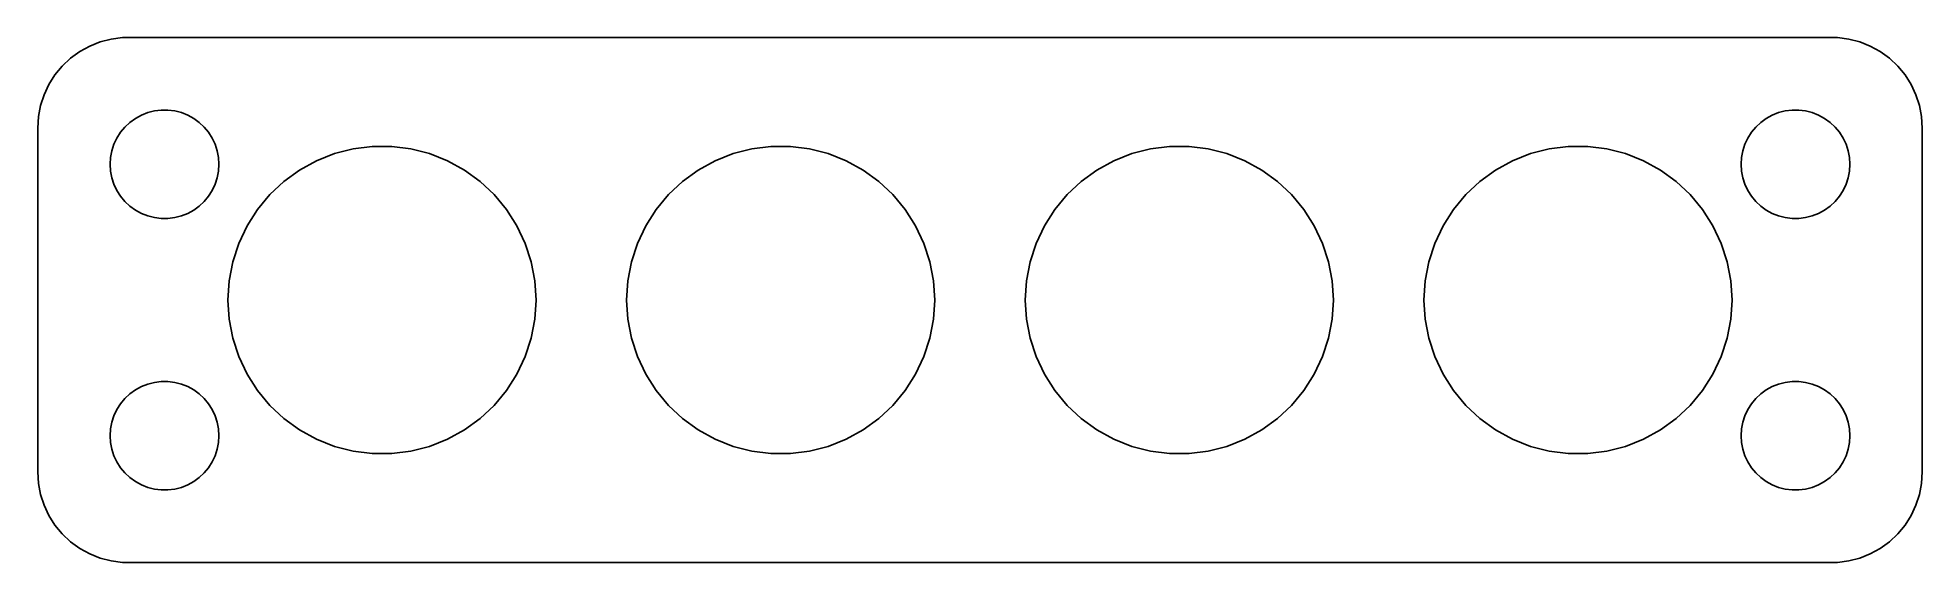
# Model space of a CAD drawing. Header units: metres. Extents: x -52 to 52, y 25 to 53.
import ezdxf

# ---------------------------------------------------------------- set-up
doc = ezdxf.new("R2010")
doc.units = ezdxf.units.M

msp = doc.modelspace()

# ---------------------------------------------------------------- linework, layer by layer
for p, q in [((-48.5451, 53.2553), (-49.1289, 53.0241)), ((-47.9369, 53.4114), (-48.5451, 53.2553)), ((-47.3139, 53.4901), (-47.9369, 53.4114)), ((47.3139, 53.4901), (-47.3139, 53.4901)), ((47.9369, 53.4114), (47.3139, 53.4901)), ((48.5451, 53.2553), (47.9369, 53.4114)), ((49.1289, 53.0241), (48.5451, 53.2553)), ((-50.1871, 52.3526), (-50.6448, 51.9227)), ((-49.6791, 52.7216), (-50.1871, 52.3526)), ((-49.1289, 53.0241), (-49.6791, 52.7216)), ((49.6791, 52.7216), (49.1289, 53.0241)), ((50.1871, 52.3526), (49.6791, 52.7216)), ((50.6448, 51.9227), (50.1871, 52.3526)), ((-51.0451, 51.4389), (-51.3815, 50.9088)), ((-50.6448, 51.9227), (-51.0451, 51.4389)), ((51.0451, 51.4389), (50.6448, 51.9227)), ((51.3815, 50.9088), (51.0451, 51.4389)), ((-51.6489, 50.3406), (-51.8429, 49.7434)), ((-51.3815, 50.9088), (-51.6489, 50.3406)), ((51.6489, 50.3406), (51.3815, 50.9088)), ((51.8429, 49.7434), (51.6489, 50.3406)), ((-51.9606, 49.1267), (-52, 48.5)), ((-51.8429, 49.7434), (-51.9606, 49.1267)), ((-46.9123, 48.8115), (-46.6075, 49.033)), ((-46.6075, 49.033), (-46.2773, 49.2145)), ((-46.2773, 49.2145), (-45.927, 49.3532)), ((-45.927, 49.3532), (-45.5621, 49.4469)), ((-45.5621, 49.4469), (-45.1884, 49.4941)), ((-45.1884, 49.4941), (-44.8116, 49.4941)), ((-44.8116, 49.4941), (-44.4379, 49.4469)), ((-44.4379, 49.4469), (-44.0729, 49.3532)), ((-44.0729, 49.3532), (-43.7227, 49.2145)), ((-43.7227, 49.2145), (-43.3925, 49.033)), ((-43.3925, 49.033), (-43.0877, 48.8115)), ((43.0877, 48.8115), (43.3925, 49.033)), ((43.3925, 49.033), (43.7227, 49.2145)), ((43.7227, 49.2145), (44.0729, 49.3532)), ((44.0729, 49.3532), (44.4379, 49.4469)), ((44.4379, 49.4469), (44.8116, 49.4941)), ((44.8116, 49.4941), (45.1884, 49.4941)), ((45.1884, 49.4941), (45.5621, 49.4469)), ((45.5621, 49.4469), (45.927, 49.3532)), ((45.927, 49.3532), (46.2773, 49.2145)), ((46.2773, 49.2145), (46.6075, 49.033)), ((46.6075, 49.033), (46.9123, 48.8115)), ((51.9606, 49.1267), (51.8429, 49.7434)), ((52, 48.5), (51.9606, 49.1267)), ((-52, 48.5), (-52, 29.5)), ((-47.7893, 47.6044), (-47.6289, 47.9453)), ((-47.6289, 47.9453), (-47.427, 48.2634)), ((-47.427, 48.2634), (-47.1869, 48.5536)), ((-47.1869, 48.5536), (-46.9123, 48.8115)), ((-43.0877, 48.8115), (-42.8131, 48.5536)), ((-42.8131, 48.5536), (-42.5729, 48.2634)), ((-42.5729, 48.2634), (-42.3711, 47.9453)), ((-42.3711, 47.9453), (-42.2107, 47.6044)), ((42.2107, 47.6044), (42.3711, 47.9453)), ((42.3711, 47.9453), (42.5729, 48.2634)), ((42.5729, 48.2634), (42.8131, 48.5536)), ((42.8131, 48.5536), (43.0877, 48.8115)), ((46.9123, 48.8115), (47.1869, 48.5536)), ((47.1869, 48.5536), (47.427, 48.2634)), ((47.427, 48.2634), (47.6289, 47.9453)), ((47.6289, 47.9453), (47.7893, 47.6044)), ((52, 29.5), (52, 48.5)), ((-48, 46.5), (-47.9763, 46.876)), ((-47.9763, 46.876), (-47.9057, 47.2461)), ((-47.9057, 47.2461), (-47.7893, 47.6044)), ((-42.2107, 47.6044), (-42.0942, 47.2461)), ((-42.0942, 47.2461), (-42.0237, 46.876)), ((-42.0237, 46.876), (-42, 46.5)), ((-36.6191, 46.691), (-35.6266, 47.084)), ((-35.6266, 47.084), (-34.5927, 47.3494)), ((-34.5927, 47.3494), (-33.5337, 47.4832)), ((-33.5337, 47.4832), (-32.4663, 47.4832)), ((-32.4663, 47.4832), (-31.4073, 47.3494)), ((-31.4073, 47.3494), (-30.3734, 47.084)), ((-30.3734, 47.084), (-29.3809, 46.691)), ((-14.6191, 46.691), (-13.6266, 47.084)), ((-13.6266, 47.084), (-12.5927, 47.3494)), ((-12.5927, 47.3494), (-11.5337, 47.4832)), ((-11.5337, 47.4832), (-10.4663, 47.4832)), ((-10.4663, 47.4832), (-9.40726, 47.3494)), ((-9.40726, 47.3494), (-8.37335, 47.084)), ((-8.37335, 47.084), (-7.38087, 46.691)), ((7.38087, 46.691), (8.37335, 47.084)), ((8.37335, 47.084), (9.40726, 47.3494)), ((9.40726, 47.3494), (10.4663, 47.4832)), ((10.4663, 47.4832), (11.5337, 47.4832)), ((11.5337, 47.4832), (12.5927, 47.3494)), ((12.5927, 47.3494), (13.6266, 47.084)), ((13.6266, 47.084), (14.6191, 46.691)), ((29.3809, 46.691), (30.3734, 47.084)), ((30.3734, 47.084), (31.4073, 47.3494)), ((31.4073, 47.3494), (32.4663, 47.4832)), ((32.4663, 47.4832), (33.5337, 47.4832)), ((33.5337, 47.4832), (34.5927, 47.3494)), ((34.5927, 47.3494), (35.6266, 47.084)), ((35.6266, 47.084), (36.6191, 46.691)), ((42, 46.5), (42.0237, 46.876)), ((42.0237, 46.876), (42.0942, 47.2461)), ((42.0942, 47.2461), (42.2107, 47.6044)), ((47.7893, 47.6044), (47.9057, 47.2461)), ((47.9057, 47.2461), (47.9763, 46.876)), ((47.9763, 46.876), (48, 46.5)), ((-47.9763, 46.124), (-48, 46.5)), ((-47.9057, 45.7539), (-47.9763, 46.124)), ((-42.0237, 46.124), (-42.0942, 45.7539)), ((-42, 46.5), (-42.0237, 46.124)), ((-38.4181, 45.5494), (-37.5545, 46.1768)), ((-37.5545, 46.1768), (-36.6191, 46.691)), ((-29.3809, 46.691), (-28.4455, 46.1768)), ((-28.4455, 46.1768), (-27.5819, 45.5494)), ((-16.4181, 45.5494), (-15.5545, 46.1768)), ((-15.5545, 46.1768), (-14.6191, 46.691)), ((-7.38087, 46.691), (-6.44547, 46.1768)), ((-6.44547, 46.1768), (-5.58189, 45.5494)), ((5.58189, 45.5494), (6.44547, 46.1768)), ((6.44547, 46.1768), (7.38087, 46.691)), ((14.6191, 46.691), (15.5545, 46.1768)), ((15.5545, 46.1768), (16.4181, 45.5494)), ((27.5819, 45.5494), (28.4455, 46.1768)), ((28.4455, 46.1768), (29.3809, 46.691)), ((36.6191, 46.691), (37.5545, 46.1768)), ((37.5545, 46.1768), (38.4181, 45.5494)), ((42.0237, 46.124), (42, 46.5)), ((42.0942, 45.7539), (42.0237, 46.124)), ((47.9763, 46.124), (47.9057, 45.7539)), ((48, 46.5), (47.9763, 46.124)), ((-47.7893, 45.3956), (-47.9057, 45.7539)), ((-47.6289, 45.0547), (-47.7893, 45.3956)), ((-47.427, 44.7366), (-47.6289, 45.0547)), ((-47.1869, 44.4464), (-47.427, 44.7366)), ((-42.5729, 44.7366), (-42.8131, 44.4464)), ((-42.3711, 45.0547), (-42.5729, 44.7366)), ((-42.2107, 45.3956), (-42.3711, 45.0547)), ((-42.0942, 45.7539), (-42.2107, 45.3956)), ((-39.8766, 43.9962), (-39.1962, 44.8186)), ((-39.1962, 44.8186), (-38.4181, 45.5494)), ((-27.5819, 45.5494), (-26.8038, 44.8186)), ((-26.8038, 44.8186), (-26.1234, 43.9962)), ((-17.8766, 43.9962), (-17.1962, 44.8186)), ((-17.1962, 44.8186), (-16.4181, 45.5494)), ((-5.58189, 45.5494), (-4.80376, 44.8186)), ((-4.80376, 44.8186), (-4.12335, 43.9962)), ((4.12335, 43.9962), (4.80376, 44.8186)), ((4.80376, 44.8186), (5.58189, 45.5494)), ((16.4181, 45.5494), (17.1962, 44.8186)), ((17.1962, 44.8186), (17.8766, 43.9962)), ((26.1234, 43.9962), (26.8038, 44.8186)), ((26.8038, 44.8186), (27.5819, 45.5494)), ((38.4181, 45.5494), (39.1962, 44.8186)), ((39.1962, 44.8186), (39.8766, 43.9962)), ((42.2107, 45.3956), (42.0942, 45.7539)), ((42.3711, 45.0547), (42.2107, 45.3956)), ((42.5729, 44.7366), (42.3711, 45.0547)), ((42.8131, 44.4464), (42.5729, 44.7366)), ((47.427, 44.7366), (47.1869, 44.4464)), ((47.6289, 45.0547), (47.427, 44.7366)), ((47.7893, 45.3956), (47.6289, 45.0547)), ((47.9057, 45.7539), (47.7893, 45.3956)), ((-46.9123, 44.1884), (-47.1869, 44.4464)), ((-46.6075, 43.967), (-46.9123, 44.1884)), ((-46.2773, 43.7855), (-46.6075, 43.967)), ((-45.927, 43.6468), (-46.2773, 43.7855)), ((-43.7227, 43.7855), (-44.0729, 43.6468)), ((-43.3925, 43.967), (-43.7227, 43.7855)), ((-43.0877, 44.1884), (-43.3925, 43.967)), ((-42.8131, 44.4464), (-43.0877, 44.1884)), ((-40.4486, 43.0949), (-39.8766, 43.9962)), ((-26.1234, 43.9962), (-25.5514, 43.0949)), ((-18.4486, 43.0949), (-17.8766, 43.9962)), ((-4.12335, 43.9962), (-3.55139, 43.0949)), ((3.55139, 43.0949), (4.12335, 43.9962)), ((17.8766, 43.9962), (18.4486, 43.0949)), ((25.5514, 43.0949), (26.1234, 43.9962)), ((39.8766, 43.9962), (40.4486, 43.0949)), ((43.0877, 44.1884), (42.8131, 44.4464)), ((43.3925, 43.967), (43.0877, 44.1884)), ((43.7227, 43.7855), (43.3925, 43.967)), ((44.0729, 43.6468), (43.7227, 43.7855)), ((46.2773, 43.7855), (45.927, 43.6468)), ((46.6075, 43.967), (46.2773, 43.7855)), ((46.9123, 44.1884), (46.6075, 43.967)), ((47.1869, 44.4464), (46.9123, 44.1884)), ((-45.5621, 43.5531), (-45.927, 43.6468)), ((-45.1884, 43.5059), (-45.5621, 43.5531)), ((-44.8116, 43.5059), (-45.1884, 43.5059)), ((-44.4379, 43.5531), (-44.8116, 43.5059)), ((-44.0729, 43.6468), (-44.4379, 43.5531)), ((-40.9031, 42.129), (-40.4486, 43.0949)), ((-25.5514, 43.0949), (-25.0969, 42.129)), ((-18.9031, 42.129), (-18.4486, 43.0949)), ((-3.55139, 43.0949), (-3.09689, 42.129)), ((3.09689, 42.129), (3.55139, 43.0949)), ((18.4486, 43.0949), (18.9031, 42.129)), ((25.0969, 42.129), (25.5514, 43.0949)), ((40.4486, 43.0949), (40.9031, 42.129)), ((44.4379, 43.5531), (44.0729, 43.6468)), ((44.8116, 43.5059), (44.4379, 43.5531)), ((45.1884, 43.5059), (44.8116, 43.5059)), ((45.5621, 43.5531), (45.1884, 43.5059)), ((45.927, 43.6468), (45.5621, 43.5531)), ((-41.233, 41.1139), (-40.9031, 42.129)), ((-25.0969, 42.129), (-24.767, 41.1139)), ((-19.233, 41.1139), (-18.9031, 42.129)), ((-3.09689, 42.129), (-2.76703, 41.1139)), ((2.76703, 41.1139), (3.09689, 42.129)), ((18.9031, 42.129), (19.233, 41.1139)), ((24.767, 41.1139), (25.0969, 42.129)), ((40.9031, 42.129), (41.233, 41.1139)), ((-41.433, 40.0653), (-41.233, 41.1139)), ((-24.767, 41.1139), (-24.567, 40.0653)), ((-19.433, 40.0653), (-19.233, 41.1139)), ((-2.76703, 41.1139), (-2.56702, 40.0653)), ((2.56702, 40.0653), (2.76703, 41.1139)), ((19.233, 41.1139), (19.433, 40.0653)), ((24.567, 40.0653), (24.767, 41.1139)), ((41.233, 41.1139), (41.433, 40.0653)), ((-41.5, 39), (-41.433, 40.0653)), ((-24.567, 40.0653), (-24.5, 39)), ((-19.5, 39), (-19.433, 40.0653)), ((-2.56702, 40.0653), (-2.5, 39)), ((2.5, 39), (2.56702, 40.0653)), ((19.433, 40.0653), (19.5, 39)), ((24.5, 39), (24.567, 40.0653)), ((41.433, 40.0653), (41.5, 39)), ((-41.433, 37.9347), (-41.5, 39)), ((-24.5, 39), (-24.567, 37.9347)), ((-19.433, 37.9347), (-19.5, 39)), ((-2.5, 39), (-2.56702, 37.9347)), ((2.56702, 37.9347), (2.5, 39)), ((19.5, 39), (19.433, 37.9347)), ((24.567, 37.9347), (24.5, 39)), ((41.5, 39), (41.433, 37.9347)), ((-41.233, 36.8861), (-41.433, 37.9347)), ((-24.567, 37.9347), (-24.767, 36.8861)), ((-19.233, 36.8861), (-19.433, 37.9347)), ((-2.56702, 37.9347), (-2.76703, 36.8861)), ((2.76703, 36.8861), (2.56702, 37.9347)), ((19.433, 37.9347), (19.233, 36.8861)), ((24.767, 36.8861), (24.567, 37.9347)), ((41.433, 37.9347), (41.233, 36.8861)), ((-40.9031, 35.871), (-41.233, 36.8861)), ((-24.767, 36.8861), (-25.0969, 35.871)), ((-18.9031, 35.871), (-19.233, 36.8861)), ((-2.76703, 36.8861), (-3.09689, 35.871)), ((3.09689, 35.871), (2.76703, 36.8861)), ((19.233, 36.8861), (18.9031, 35.871)), ((25.0969, 35.871), (24.767, 36.8861)), ((41.233, 36.8861), (40.9031, 35.871)), ((-40.4486, 34.9051), (-40.9031, 35.871)), ((-25.0969, 35.871), (-25.5514, 34.9051)), ((-18.4486, 34.9051), (-18.9031, 35.871)), ((-3.09689, 35.871), (-3.55139, 34.9051)), ((3.55139, 34.9051), (3.09689, 35.871)), ((18.9031, 35.871), (18.4486, 34.9051)), ((25.5514, 34.9051), (25.0969, 35.871)), ((40.9031, 35.871), (40.4486, 34.9051)), ((-46.2773, 34.2145), (-45.927, 34.3532)), ((-45.927, 34.3532), (-45.5621, 34.4469)), ((-45.5621, 34.4469), (-45.1884, 34.4941)), ((-45.1884, 34.4941), (-44.8116, 34.4941)), ((-44.8116, 34.4941), (-44.4379, 34.4469)), ((-44.4379, 34.4469), (-44.0729, 34.3532)), ((-44.0729, 34.3532), (-43.7227, 34.2145)), ((-39.8766, 34.0038), (-40.4486, 34.9051)), ((-25.5514, 34.9051), (-26.1234, 34.0038)), ((-17.8766, 34.0038), (-18.4486, 34.9051)), ((-3.55139, 34.9051), (-4.12335, 34.0038)), ((4.12335, 34.0038), (3.55139, 34.9051)), ((18.4486, 34.9051), (17.8766, 34.0038)), ((26.1234, 34.0038), (25.5514, 34.9051)), ((40.4486, 34.9051), (39.8766, 34.0038)), ((43.7227, 34.2145), (44.0729, 34.3532)), ((44.0729, 34.3532), (44.4379, 34.4469)), ((44.4379, 34.4469), (44.8116, 34.4941)), ((44.8116, 34.4941), (45.1884, 34.4941)), ((45.1884, 34.4941), (45.5621, 34.4469)), ((45.5621, 34.4469), (45.927, 34.3532)), ((45.927, 34.3532), (46.2773, 34.2145)), ((-47.427, 33.2634), (-47.1869, 33.5536)), ((-47.1869, 33.5536), (-46.9123, 33.8116)), ((-46.9123, 33.8116), (-46.6075, 34.033)), ((-46.6075, 34.033), (-46.2773, 34.2145)), ((-43.7227, 34.2145), (-43.3925, 34.033)), ((-43.3925, 34.033), (-43.0877, 33.8116)), ((-43.0877, 33.8116), (-42.8131, 33.5536)), ((-42.8131, 33.5536), (-42.5729, 33.2634)), ((-39.1962, 33.1814), (-39.8766, 34.0038)), ((-26.1234, 34.0038), (-26.8038, 33.1814)), ((-17.1962, 33.1814), (-17.8766, 34.0038)), ((-4.12335, 34.0038), (-4.80376, 33.1814)), ((4.80376, 33.1814), (4.12335, 34.0038)), ((17.8766, 34.0038), (17.1962, 33.1814)), ((26.8038, 33.1814), (26.1234, 34.0038)), ((39.8766, 34.0038), (39.1962, 33.1814)), ((42.5729, 33.2634), (42.8131, 33.5536)), ((42.8131, 33.5536), (43.0877, 33.8116)), ((43.0877, 33.8116), (43.3925, 34.033)), ((43.3925, 34.033), (43.7227, 34.2145)), ((46.2773, 34.2145), (46.6075, 34.033)), ((46.6075, 34.033), (46.9123, 33.8116)), ((46.9123, 33.8116), (47.1869, 33.5536)), ((47.1869, 33.5536), (47.427, 33.2634)), ((-47.9763, 31.876), (-47.9057, 32.2461)), ((-47.9057, 32.2461), (-47.7893, 32.6044)), ((-47.7893, 32.6044), (-47.6289, 32.9453)), ((-47.6289, 32.9453), (-47.427, 33.2634)), ((-42.5729, 33.2634), (-42.3711, 32.9453)), ((-42.3711, 32.9453), (-42.2107, 32.6044)), ((-42.2107, 32.6044), (-42.0942, 32.2461)), ((-42.0942, 32.2461), (-42.0237, 31.876)), ((-38.4181, 32.4506), (-39.1962, 33.1814)), ((-37.5545, 31.8232), (-38.4181, 32.4506)), ((-27.5819, 32.4506), (-28.4455, 31.8232)), ((-26.8038, 33.1814), (-27.5819, 32.4506)), ((-16.4181, 32.4506), (-17.1962, 33.1814)), ((-15.5545, 31.8232), (-16.4181, 32.4506)), ((-5.58189, 32.4506), (-6.44547, 31.8232)), ((-4.80376, 33.1814), (-5.58189, 32.4506)), ((5.58189, 32.4506), (4.80376, 33.1814)), ((6.44547, 31.8232), (5.58189, 32.4506)), ((16.4181, 32.4506), (15.5545, 31.8232)), ((17.1962, 33.1814), (16.4181, 32.4506)), ((27.5819, 32.4506), (26.8038, 33.1814)), ((28.4455, 31.8232), (27.5819, 32.4506)), ((38.4181, 32.4506), (37.5545, 31.8232)), ((39.1962, 33.1814), (38.4181, 32.4506)), ((42.0237, 31.876), (42.0942, 32.2461)), ((42.0942, 32.2461), (42.2107, 32.6044)), ((42.2107, 32.6044), (42.3711, 32.9453)), ((42.3711, 32.9453), (42.5729, 33.2634)), ((47.427, 33.2634), (47.6289, 32.9453)), ((47.6289, 32.9453), (47.7893, 32.6044)), ((47.7893, 32.6044), (47.9057, 32.2461)), ((47.9057, 32.2461), (47.9763, 31.876)), ((-48, 31.5), (-47.9763, 31.876)), ((-47.9763, 31.124), (-48, 31.5)), ((-42.0237, 31.876), (-42, 31.5)), ((-42, 31.5), (-42.0237, 31.124)), ((-36.6191, 31.309), (-37.5545, 31.8232)), ((-35.6266, 30.916), (-36.6191, 31.309)), ((-29.3809, 31.309), (-30.3734, 30.916)), ((-28.4455, 31.8232), (-29.3809, 31.309)), ((-14.6191, 31.309), (-15.5545, 31.8232)), ((-13.6266, 30.916), (-14.6191, 31.309)), ((-7.38087, 31.309), (-8.37335, 30.916)), ((-6.44547, 31.8232), (-7.38087, 31.309)), ((7.38087, 31.309), (6.44547, 31.8232)), ((8.37335, 30.916), (7.38087, 31.309)), ((14.6191, 31.309), (13.6266, 30.916)), ((15.5545, 31.8232), (14.6191, 31.309)), ((29.3809, 31.309), (28.4455, 31.8232)), ((30.3734, 30.916), (29.3809, 31.309)), ((36.6191, 31.309), (35.6266, 30.916)), ((37.5545, 31.8232), (36.6191, 31.309)), ((42, 31.5), (42.0237, 31.876)), ((42.0237, 31.124), (42, 31.5)), ((47.9763, 31.876), (48, 31.5)), ((48, 31.5), (47.9763, 31.124)), ((-47.9057, 30.7539), (-47.9763, 31.124)), ((-47.7893, 30.3956), (-47.9057, 30.7539)), ((-47.6289, 30.0547), (-47.7893, 30.3956)), ((-42.2107, 30.3956), (-42.3711, 30.0547)), ((-42.0942, 30.7539), (-42.2107, 30.3956)), ((-42.0237, 31.124), (-42.0942, 30.7539)), ((-34.5927, 30.6506), (-35.6266, 30.916)), ((-33.5337, 30.5168), (-34.5927, 30.6506)), ((-32.4663, 30.5168), (-33.5337, 30.5168)), ((-31.4073, 30.6506), (-32.4663, 30.5168)), ((-30.3734, 30.916), (-31.4073, 30.6506)), ((-12.5927, 30.6506), (-13.6266, 30.916)), ((-11.5337, 30.5168), (-12.5927, 30.6506)), ((-10.4663, 30.5168), (-11.5337, 30.5168)), ((-9.40726, 30.6506), (-10.4663, 30.5168)), ((-8.37335, 30.916), (-9.40726, 30.6506)), ((9.40726, 30.6506), (8.37335, 30.916)), ((10.4663, 30.5168), (9.40726, 30.6506)), ((11.5337, 30.5168), (10.4663, 30.5168)), ((12.5927, 30.6506), (11.5337, 30.5168)), ((13.6266, 30.916), (12.5927, 30.6506)), ((31.4073, 30.6506), (30.3734, 30.916)), ((32.4663, 30.5168), (31.4073, 30.6506)), ((33.5337, 30.5168), (32.4663, 30.5168)), ((34.5927, 30.6506), (33.5337, 30.5168)), ((35.6266, 30.916), (34.5927, 30.6506)), ((42.0942, 30.7539), (42.0237, 31.124)), ((42.2107, 30.3956), (42.0942, 30.7539)), ((42.3711, 30.0547), (42.2107, 30.3956)), ((47.7893, 30.3956), (47.6289, 30.0547)), ((47.9057, 30.7539), (47.7893, 30.3956)), ((47.9763, 31.124), (47.9057, 30.7539)), ((-52, 29.5), (-51.9606, 28.8733)), ((-47.427, 29.7366), (-47.6289, 30.0547)), ((-47.1869, 29.4464), (-47.427, 29.7366)), ((-46.9123, 29.1885), (-47.1869, 29.4464)), ((-46.6075, 28.967), (-46.9123, 29.1885)), ((-43.0877, 29.1885), (-43.3925, 28.967)), ((-42.8131, 29.4464), (-43.0877, 29.1885)), ((-42.5729, 29.7366), (-42.8131, 29.4464)), ((-42.3711, 30.0547), (-42.5729, 29.7366)), ((42.5729, 29.7366), (42.3711, 30.0547)), ((42.8131, 29.4464), (42.5729, 29.7366)), ((43.0877, 29.1885), (42.8131, 29.4464)), ((43.3925, 28.967), (43.0877, 29.1885)), ((46.9123, 29.1885), (46.6075, 28.967)), ((47.1869, 29.4464), (46.9123, 29.1885)), ((47.427, 29.7366), (47.1869, 29.4464)), ((47.6289, 30.0547), (47.427, 29.7366)), ((51.9606, 28.8733), (52, 29.5)), ((-51.9606, 28.8733), (-51.8429, 28.2566)), ((-51.8429, 28.2566), (-51.6489, 27.6594)), ((-46.2773, 28.7855), (-46.6075, 28.967)), ((-45.927, 28.6468), (-46.2773, 28.7855)), ((-45.5621, 28.5531), (-45.927, 28.6468)), ((-45.1884, 28.5059), (-45.5621, 28.5531)), ((-44.8116, 28.5059), (-45.1884, 28.5059)), ((-44.4379, 28.5531), (-44.8116, 28.5059)), ((-44.0729, 28.6468), (-44.4379, 28.5531)), ((-43.7227, 28.7855), (-44.0729, 28.6468)), ((-43.3925, 28.967), (-43.7227, 28.7855)), ((43.7227, 28.7855), (43.3925, 28.967)), ((44.0729, 28.6468), (43.7227, 28.7855)), ((44.4379, 28.5531), (44.0729, 28.6468)), ((44.8116, 28.5059), (44.4379, 28.5531)), ((45.1884, 28.5059), (44.8116, 28.5059)), ((45.5621, 28.5531), (45.1884, 28.5059)), ((45.927, 28.6468), (45.5621, 28.5531)), ((46.2773, 28.7855), (45.927, 28.6468)), ((46.6075, 28.967), (46.2773, 28.7855)), ((51.6489, 27.6594), (51.8429, 28.2566)), ((51.8429, 28.2566), (51.9606, 28.8733)), ((-51.6489, 27.6594), (-51.3815, 27.0912)), ((-51.3815, 27.0912), (-51.0451, 26.5611)), ((51.0451, 26.5611), (51.3815, 27.0912)), ((51.3815, 27.0912), (51.6489, 27.6594)), ((-51.0451, 26.5611), (-50.6448, 26.0773)), ((-50.6448, 26.0773), (-50.1871, 25.6474)), ((50.1871, 25.6474), (50.6448, 26.0773)), ((50.6448, 26.0773), (51.0451, 26.5611)), ((-50.1871, 25.6474), (-49.6791, 25.2784)), ((-49.6791, 25.2784), (-49.1289, 24.9759)), ((-49.1289, 24.9759), (-48.5451, 24.7447)), ((48.5451, 24.7447), (49.1289, 24.9759)), ((49.1289, 24.9759), (49.6791, 25.2784)), ((49.6791, 25.2784), (50.1871, 25.6474)), ((-48.5451, 24.7447), (-47.9369, 24.5886)), ((-47.9369, 24.5886), (-47.3139, 24.5099)), ((-47.3139, 24.5099), (47.3139, 24.5099)), ((47.3139, 24.5099), (47.9369, 24.5886)), ((47.9369, 24.5886), (48.5451, 24.7447))]:
    msp.add_line(p, q)

doc.saveas('drawing.dxf')
